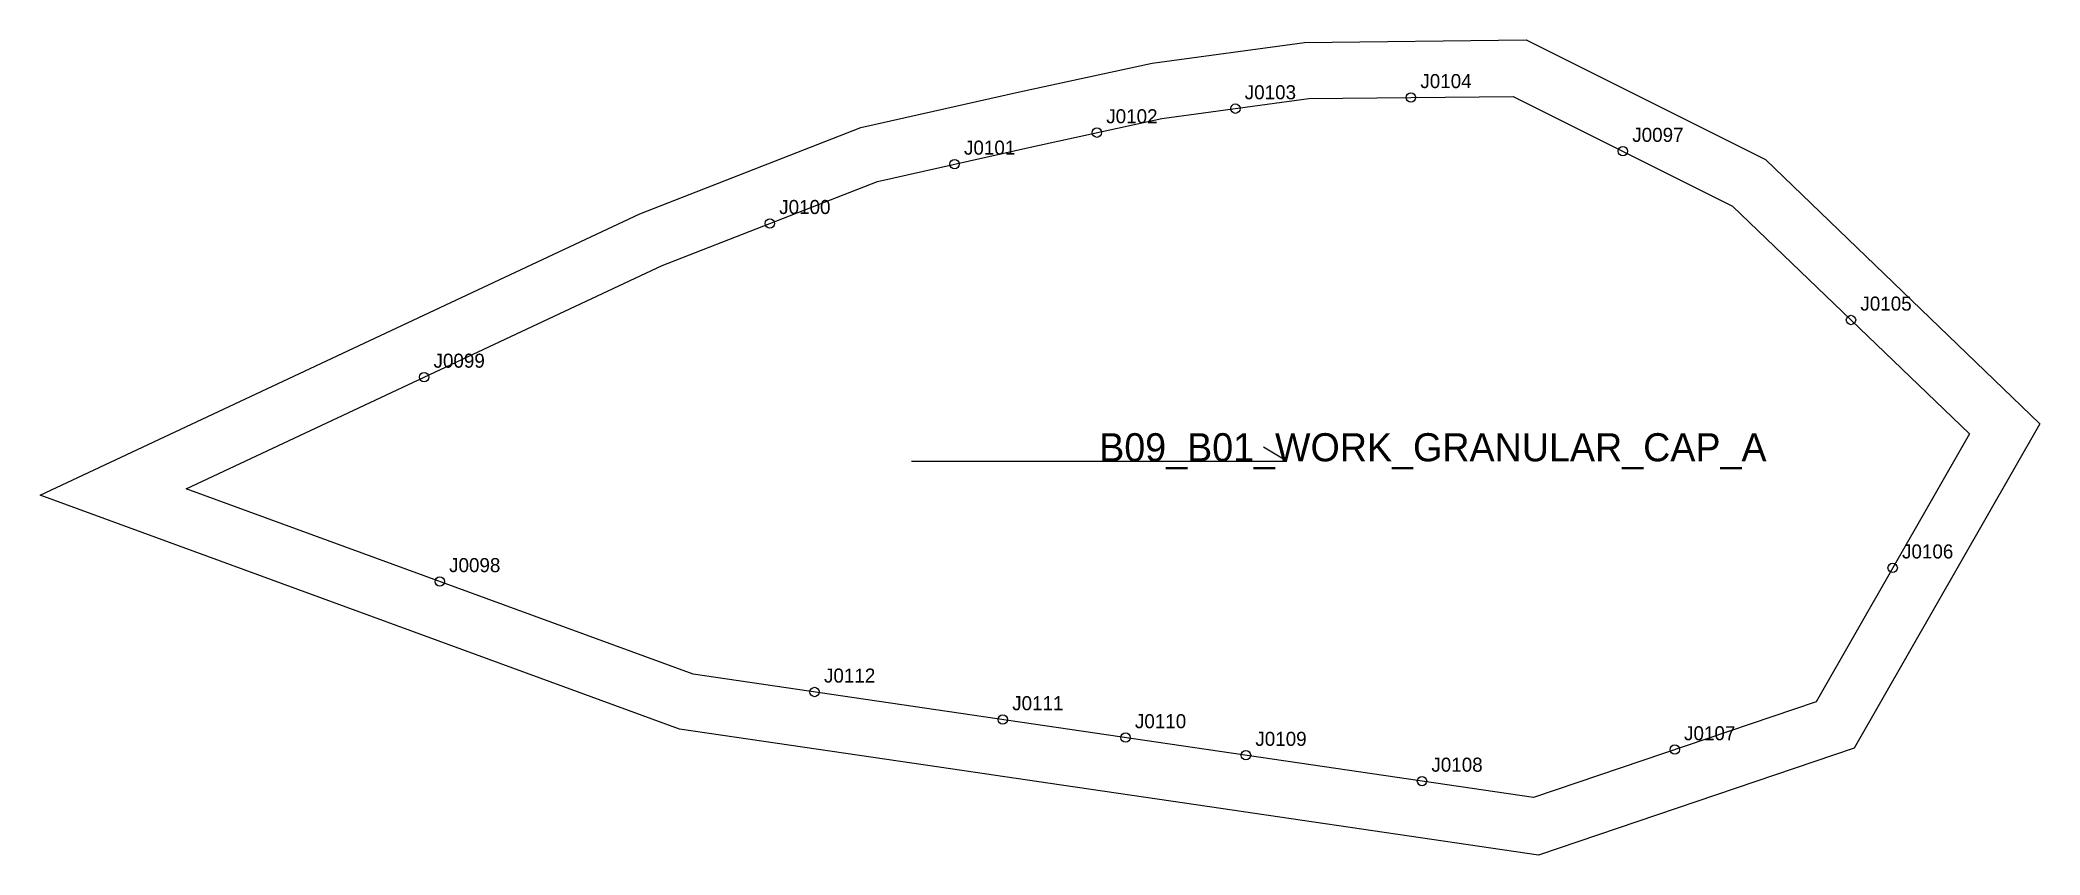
# Model space of a CAD drawing. Header units: millimetres. Extents: x -244 to 182, y -87 to 87.
import ezdxf

# ---------------------------------------------------------------- set-up
doc = ezdxf.new("R2010")
doc.units = ezdxf.units.MM
for name, color, linetype in [('CUT', 1, 'Continuous'), ('GRAIN', 3, 'Continuous'), ('LABEL', 7, 'Continuous'), ('NOTCH', 2, 'Continuous'), ('SEW', 5, 'Continuous')]:
    doc.layers.add(name, color=color, linetype=linetype)

msp = doc.modelspace()

# ---------------------------------------------------------------- linework, layer by layer
at = {"layer": 'CUT'}
msp.add_lwpolyline([(72.4, 86.93), (123.42, 61.4), (181.92, 5.06), (142.34, -64.17), (75.04, -86.96), (24.73, -79.57), (-2.84, -75.52), (-26.62, -72.03), (-55.16, -67.84), (-108.08, -60.07), (-244.37, -10.2), (-116.5, 49.87), (-69.38, 68.27), (-35.56, 75.88), (-7.31, 81.98), (25.18, 86.4), (72.4, 86.93)], close=True, dxfattribs=at)
at = {"layer": 'GRAIN'}
for p, q in [((21.39, -2.96), (16.39, 0.04)), ((-58.61, -2.96), (21.39, -2.96))]:
    msp.add_line(p, q, dxfattribs=at)
at = {"layer": 'NOTCH'}
for centre in [(10.42, 72.28), (47.85, 74.66), (-19.1, 67.16), (93.02, 63.19), (-49.42, 60.46), (-88.81, 47.8), (141.64, 27.19), (-162.49, 15.01), (150.52, -25.69), (-159.17, -28.6), (-79.26, -52.17), (-39.15, -58.06), (-12.99, -61.9), (104.06, -64.47), (12.68, -65.67), (50.2, -71.18)]:
    msp.add_circle(centre, 1, dxfattribs=at)
at = {"layer": 'SEW'}
msp.add_lwpolyline([(69.63, 74.9), (116.41, 51.49), (166.87, 2.9), (134.18, -54.27), (73.93, -74.66), (26.47, -67.7), (-1.1, -63.65), (-24.88, -60.16), (-53.41, -55.97), (-105.12, -48.38), (-213.22, -8.82), (-111.76, 38.83), (-65.86, 56.76), (-32.97, 64.16), (-5.23, 70.15), (26.06, 74.41)], close=True, dxfattribs=at)

# ---------------------------------------------------------------- texts
at = {"layer": 'LABEL'}
for s, height, p in [('J0103', 3, (12.42, 74.28)), ('J0104', 3, (49.85, 76.66)), ('J0102', 3, (-17.1, 69.16)), ('J0097', 3, (95.02, 65.19)), ('J0101', 3, (-47.42, 62.46)), ('J0100', 3, (-86.81, 49.8)), ('J0105', 3, (143.64, 29.19)), ('J0099', 3, (-160.49, 17.01)), ('B09_B01_WORK_GRANULAR_CAP_A', 6, (-18.61, -2.96)), ('J0106', 3, (152.52, -23.69)), ('J0098', 3, (-157.17, -26.6)), ('J0112', 3, (-77.26, -50.17)), ('J0111', 3, (-37.15, -56.06)), ('J0110', 3, (-10.99, -59.9)), ('J0107', 3, (106.06, -62.47)), ('J0109', 3, (14.68, -63.67)), ('J0108', 3, (52.2, -69.18))]:
    msp.add_text(s, height=height, dxfattribs=at).set_placement(p)

doc.saveas('drawing.dxf')
